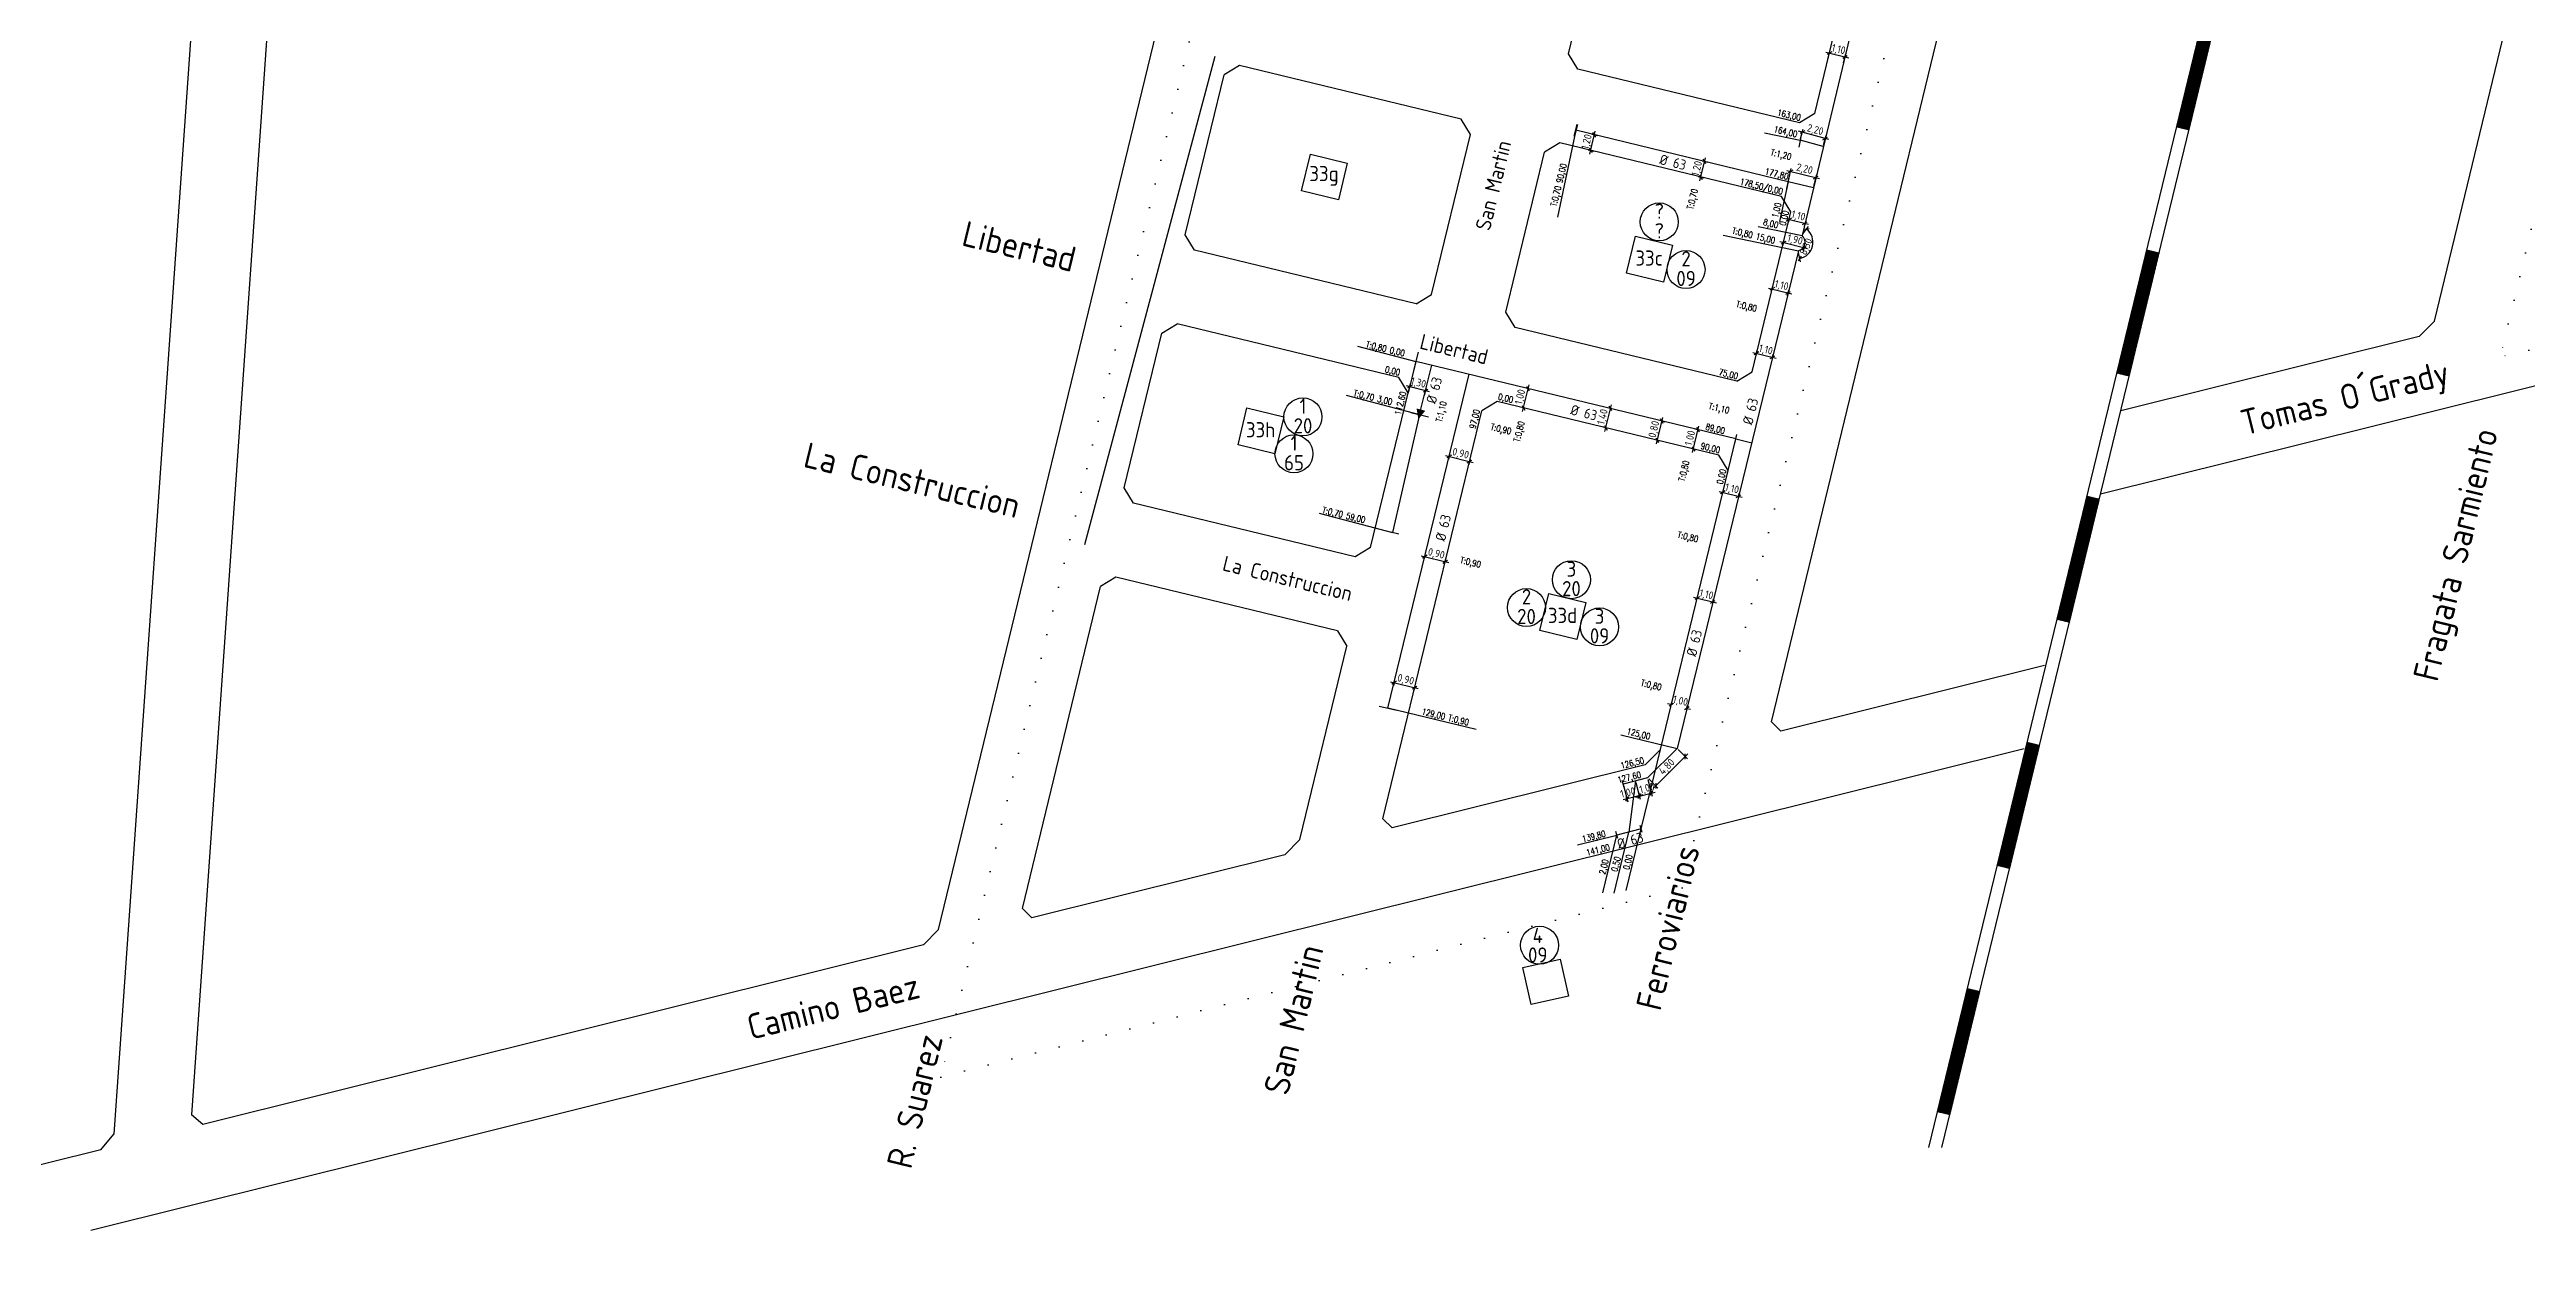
# Model space of a CAD drawing. Extents: x -48 to 13651, y -112 to 3468.
# Drawn here: x 1042 to 2019, y -112 to 358 of the extents above; entities that cross this region are included whole.
import ezdxf
from ezdxf.enums import TextEntityAlignment as Align

# ---------------------------------------------------------------- set-up
doc = ezdxf.new("R2010")
doc.units = 0
doc.header["$LTSCALE"] = 6
doc.header["$MEASUREMENT"] = 0
doc.linetypes.add('DOT2', pattern=[3.175, 0, -3.175])
doc.layers.get('0').update_dxf_attribs({"linetype": 'CONTINUOUS'})
doc.layers.get('DEFPOINTS').update_dxf_attribs({"linetype": 'CONTINUOUS'})
for name, color, linetype in [('A50', 40, 'CONTINUOUS'), ('AMPLIACIONES', 2, 'CONTINUOUS'), ('AMPLIACIONES-NUEVAS', 41, 'CONTINUOUS'), ('CAS', 7, 'CONTINUOUS'), ('Caño 110mm', 170, 'CONTINUOUS'), ('COTA', 2, 'CONTINUOUS'), ('Cotas', 7, 'CONTINUOUS'), ('CROQUI', 32, 'CONTINUOUS'), ('MANZANAS', 7, 'CONTINUOUS'), ('NOMB_CALLES', 4, 'CONTINUOUS'), ('NUMERO-CROQUIS', 13, 'CONTINUOUS'), ('NUMERO-MANZANA', 4, 'CONTINUOUS'), ('PROGRESIVA', 60, 'CONTINUOUS'), ('RADIO', 4, 'DOT2'), ('REDUCCIONES', 13, 'CONTINUOUS'), ('TXTDIAMETRO', 7, 'CONTINUOUS')]:
    doc.layers.add(name, color=color, linetype=linetype)
doc.layers.add('ATENCION', color=7, linetype='CONTINUOUS', plot=False)
doc.styles.add('ABADIMTCONDE', font='isocp.shx')
doc.styles.add('GEOSLAB703LTBT', font='isocp.shx', dxfattribs={"width": 0.9, "height": 8})
doc.styles.add('ROMANS', font='romans.shx', dxfattribs={"width": 0.8, "height": 2.5})
doc.dimstyles.new('COTA02', dxfattribs={"dimtxt": 3, "dimasz": 1.5, "dimexe": 1.25, "dimexo": 0.625, "dimgap": 0.3, "dimtad": 1, "dimtoh": 1, "dimdsep": 46, "dimlunit": 6, "dimtxsty": 'ABADIMTCONDE', "dimblk1": 'OBLIQUE', "dimblk2": 'OBLIQUE', "dimsah": 1, "dimcen": 2.5, "dimdle": 1.5, "dimclrd": 60, "dimclre": 60, "dimclrt": 256, "dimadec": 0, "dimazin": 0, "dimtfac": 1, "dimtix": 1, "dimtofl": 0, "dimtmove": 0, "dimatfit": 0, "dimldrblk": 'OBLIQUE', "dimfxl": 1, "dimtolj": 1, "dimtzin": 0, "dimarcsym": 0})

# ---------------------------------------------------------------- blocks, each defined once
blk = doc.blocks.new('D63')
at = {"layer": 'TXTDIAMETRO', "color": 7, "ltscale": 0.1, "style": 'ABADIMTCONDE'}
blk.add_text('Ø 63', height=4, dxfattribs=at).set_placement((0, 0), align=Align.MIDDLE)
blk = doc.blocks.new('CUPLARED')
at = {"layer": 'REDUCCIONES'}
blk.add_lwpolyline([(4, 0, 0, 3.5, 0), (0, 0, 3.5, 3.5, 0)], format="xyseb", dxfattribs=at)
blk = doc.blocks.new('_OBLIQUE')
at = {"color": 0, "linetype": 'ByBlock'}
blk.add_line((-0.5, -0.5), (0.5, 0.5), dxfattribs=at)
blk = doc.blocks.new('*D1242')
at = {"layer": 'COTA', "color": 60, "lineweight": -2, "transparency": 16777216}
for p, q in [((1742.74, 357.08), (1751.79, 354.91)), ((1743.63, 354.36), (1744.49, 357.95)), ((1749.76, 352.89), (1750.62, 356.48))]:
    blk.add_line(p, q, dxfattribs=at)
at = {"layer": 'DEFPOINTS', "color": 0, "transparency": 16777216}
for p in [(1743.49, 353.75), (1749.61, 352.28), (1750.33, 355.26)]:
    blk.add_point(p, dxfattribs=at)
at = {"layer": 'COTA', "color": 60, "lineweight": -2, "transparency": 16777216, "xscale": 1.5, "yscale": 1.5, "zscale": 1.5}
for p, rotation in [((1744.2, 356.73), 166.4902842651098), ((1750.33, 355.26), 346.4902842651098)]:
    blk.add_blockref('_OBLIQUE', p, dxfattribs=dict(at, rotation=rotation))
at = {"layer": 'COTA', "transparency": 16777216, "insert": (1747.74, 357.97), "char_height": 3, "attachment_point": 5, "rotation": 346.49028, "style": 'ABADIMTCONDE'}
blk.add_mtext('\\A1;1,10', dxfattribs=at)
blk = doc.blocks.new('*D1244')
at = {"layer": 'COTA', "color": 60, "lineweight": -2, "transparency": 16777216}
for p, q in [((1743.99, 322.61), (1732.06, 325.89)), ((1732.8, 322.92), (1733.84, 326.69)), ((1741.84, 320.44), (1742.88, 324.21))]:
    blk.add_line(p, q, dxfattribs=at)
at = {"layer": 'DEFPOINTS', "color": 0, "transparency": 16777216}
for p in [(1733.51, 325.49), (1732.64, 322.32), (1741.68, 319.83)]:
    blk.add_point(p, dxfattribs=at)
at = {"layer": 'COTA', "color": 60, "lineweight": -2, "transparency": 16777216, "xscale": 1.5, "yscale": 1.5, "zscale": 1.5}
for p, rotation in [((1733.51, 325.49), 164.6457157909693), ((1742.55, 323.01), 344.6457157909693)]:
    blk.add_blockref('_OBLIQUE', p, dxfattribs=dict(at, rotation=rotation))
at = {"layer": 'COTA', "transparency": 16777216, "insert": (1738.56, 326.2), "char_height": 3, "attachment_point": 5, "rotation": 344.64572, "style": 'ABADIMTCONDE'}
blk.add_mtext('\\A1;2,20', dxfattribs=at)
blk = doc.blocks.new('*D1245')
at = {"layer": 'COTA', "color": 60, "lineweight": -2, "transparency": 16777216}
for p, q in [((1727.4, 310.37), (1740.34, 307.23)), ((1728.02, 306.56), (1729.15, 311.23)), ((1738.05, 304.13), (1739.18, 308.8))]:
    blk.add_line(p, q, dxfattribs=at)
at = {"layer": 'DEFPOINTS', "color": 0, "transparency": 16777216}
for p in [(1727.87, 305.96), (1737.9, 303.52), (1738.88, 307.58)]:
    blk.add_point(p, dxfattribs=at)
at = {"layer": 'COTA', "color": 60, "lineweight": -2, "transparency": 16777216, "xscale": 1.5, "yscale": 1.5, "zscale": 1.5}
for p, rotation in [((1728.86, 310.01), 166.3632747990554), ((1738.88, 307.58), 346.3632747990554)]:
    blk.add_blockref('_OBLIQUE', p, dxfattribs=dict(at, rotation=rotation))
at = {"layer": 'COTA', "transparency": 16777216, "insert": (1734.35, 310.77), "char_height": 3, "attachment_point": 5, "rotation": 346.36327, "style": 'ABADIMTCONDE'}
blk.add_mtext('\\A1;2,20', dxfattribs=at)
blk = doc.blocks.new('*D1246')
at = {"layer": 'DEFPOINTS', "color": 0, "transparency": 16777216}
for p in [(1733.27, 284.84), (1731.08, 282.1), (1731.78, 278.66), (1737.63, 283.03)]:
    blk.add_point(p, dxfattribs=at)
at = {"layer": 'PROGRESIVA', "color": 60, "lineweight": -2, "transparency": 16777216}
for p, q in [((1733.66, 285.33), (1735.99, 288.25)), ((1731.91, 278.05), (1732.66, 274.39))]:
    blk.add_line(p, q, dxfattribs=at)
blk.add_arc((1731.08, 282.1), 6.62, 281.60731, 51.37326, dxfattribs=at)
at = {"layer": 'PROGRESIVA', "color": 60, "lineweight": -2, "transparency": 16777216, "xscale": 1.5, "yscale": 1.5, "zscale": 1.5}
for p, rotation in [((1735.21, 287.27), 141.37326318358), ((1732.41, 275.62), 191.6073053466427)]:
    blk.add_blockref('_OBLIQUE', p, dxfattribs=dict(at, rotation=rotation))
at = {"layer": 'PROGRESIVA', "transparency": 16777216, "insert": (1735.27, 280.22), "char_height": 3, "attachment_point": 5, "rotation": 65.9048, "style": 'ABADIMTCONDE'}
blk.add_mtext('\\A1;8,30', dxfattribs=at)
blk = doc.blocks.new('*D1247')
at = {"layer": 'DEFPOINTS', "color": 0, "transparency": 16777216}
for p in [(1728.31, 291.18), (1734.54, 289.56), (1734.57, 289.68)]:
    blk.add_point(p, dxfattribs=at)
at = {"layer": 'PROGRESIVA', "color": 60, "lineweight": -2, "transparency": 16777216}
for p, q in [((1726.82, 291.41), (1736, 289.21)), ((1728.16, 290.57), (1727.98, 289.85)), ((1734.43, 289.07), (1734.25, 288.34))]:
    blk.add_line(p, q, dxfattribs=at)
at = {"layer": 'PROGRESIVA', "color": 60, "lineweight": -2, "transparency": 16777216, "xscale": 1.5, "yscale": 1.5, "zscale": 1.5}
for p, rotation in [((1728.28, 291.06), 166.4902842651094), ((1734.54, 289.56), 346.4902842651094)]:
    blk.add_blockref('_OBLIQUE', p, dxfattribs=dict(at, rotation=rotation))
at = {"layer": 'PROGRESIVA', "transparency": 16777216, "insert": (1731.88, 292.28), "char_height": 3, "attachment_point": 5, "rotation": 346.49028, "style": 'ABADIMTCONDE'}
blk.add_mtext('\\A1;1,10', dxfattribs=at)
blk = doc.blocks.new('*D1248')
at = {"layer": 'DEFPOINTS', "color": 0, "transparency": 16777216}
for p in [(1726.04, 281.84), (1726.38, 283.25), (1734.49, 281.28)]:
    blk.add_point(p, dxfattribs=at)
at = {"layer": 'PROGRESIVA', "color": 60, "lineweight": -2, "transparency": 16777216}
for p, q in [((1735.61, 279.52), (1724.58, 282.2)), ((1726.23, 282.64), (1725.74, 280.63)), ((1734.34, 280.67), (1733.85, 278.66))]:
    blk.add_line(p, q, dxfattribs=at)
at = {"layer": 'PROGRESIVA', "color": 60, "lineweight": -2, "transparency": 16777216, "xscale": 1.5, "yscale": 1.5, "zscale": 1.5}
for p, rotation in [((1726.04, 281.84), 166.3632747990561), ((1734.15, 279.87), 346.3632747990561)]:
    blk.add_blockref('_OBLIQUE', p, dxfattribs=dict(at, rotation=rotation))
at = {"layer": 'PROGRESIVA', "transparency": 16777216, "insert": (1730.57, 282.83), "char_height": 3, "attachment_point": 5, "rotation": 346.36327, "style": 'ABADIMTCONDE'}
blk.add_mtext('\\A1;1,90', dxfattribs=at)
blk = doc.blocks.new('*D1249')
at = {"layer": 'DEFPOINTS', "color": 0, "transparency": 16777216}
for p in [(1721.18, 261.82), (1727.45, 260.29), (1727.9, 262.1)]:
    blk.add_point(p, dxfattribs=at)
at = {"layer": 'PROGRESIVA', "color": 60, "lineweight": -2, "transparency": 16777216}
for p, q in [((1720.17, 263.99), (1729.35, 261.75)), ((1721.33, 262.43), (1721.92, 264.85)), ((1727.6, 260.9), (1728.19, 263.32))]:
    blk.add_line(p, q, dxfattribs=at)
at = {"layer": 'PROGRESIVA', "color": 60, "lineweight": -2, "transparency": 16777216, "xscale": 1.5, "yscale": 1.5, "zscale": 1.5}
for p, rotation in [((1721.62, 263.63), 166.3097856094851), ((1727.9, 262.1), 346.3097856094851)]:
    blk.add_blockref('_OBLIQUE', p, dxfattribs=dict(at, rotation=rotation))
at = {"layer": 'PROGRESIVA', "transparency": 16777216, "insert": (1725.24, 264.83), "char_height": 3, "attachment_point": 5, "rotation": 346.30979, "style": 'ABADIMTCONDE'}
blk.add_mtext('\\A1;1,10', dxfattribs=at)
blk = doc.blocks.new('*D1250')
at = {"layer": 'DEFPOINTS', "color": 0, "transparency": 16777216}
for p in [(1715.17, 237.05), (1721.42, 235.53), (1721.7, 236.68)]:
    blk.add_point(p, dxfattribs=at)
at = {"layer": 'PROGRESIVA', "color": 60, "lineweight": -2, "transparency": 16777216}
for p, q in [((1714, 238.55), (1723.16, 236.32)), ((1715.32, 237.66), (1715.75, 239.41)), ((1721.57, 236.13), (1722, 237.89))]:
    blk.add_line(p, q, dxfattribs=at)
at = {"layer": 'PROGRESIVA', "color": 60, "lineweight": -2, "transparency": 16777216, "xscale": 1.5, "yscale": 1.5, "zscale": 1.5}
for p, rotation in [((1715.45, 238.2), 166.3097856094862), ((1721.7, 236.68), 346.3097856094863)]:
    blk.add_blockref('_OBLIQUE', p, dxfattribs=dict(at, rotation=rotation))
at = {"layer": 'PROGRESIVA', "transparency": 16777216, "insert": (1719.06, 239.4), "char_height": 3, "attachment_point": 5, "rotation": 346.30979, "style": 'ABADIMTCONDE'}
blk.add_mtext('\\A1;1,10', dxfattribs=at)
blk = doc.blocks.new('*D1251')
at = {"layer": 'DEFPOINTS', "color": 0, "transparency": 16777216}
for p in [(1684.09, 82.26), (1672.45, 70.64), (1675.65, 67.43)]:
    blk.add_point(p, dxfattribs=at)
at = {"layer": 'PROGRESIVA', "color": 60, "lineweight": -2, "transparency": 16777216}
for p, q in [((1688.36, 80.11), (1674.59, 66.37)), ((1684.53, 81.82), (1688.18, 78.16)), ((1672.89, 70.2), (1676.54, 66.54))]:
    blk.add_line(p, q, dxfattribs=at)
at = {"layer": 'PROGRESIVA', "color": 60, "lineweight": -2, "transparency": 16777216, "xscale": 1.5, "yscale": 1.5, "zscale": 1.5}
for p, rotation in [((1687.29, 79.05), 44.95654418213387), ((1675.65, 67.43), 224.9565441821338)]:
    blk.add_blockref('_OBLIQUE', p, dxfattribs=dict(at, rotation=rotation))
at = {"layer": 'PROGRESIVA', "transparency": 16777216, "insert": (1680.2, 74.83), "char_height": 3, "attachment_point": 5, "rotation": 44.95654, "style": 'ABADIMTCONDE'}
blk.add_mtext('\\A1;4,80', dxfattribs=at)
blk = doc.blocks.new('*D1252')
at = {"layer": 'DEFPOINTS', "color": 0, "transparency": 16777216}
for p in [(1667.64, 69.42), (1672.45, 70.64), (1673.96, 64.66)]:
    blk.add_point(p, dxfattribs=at)
at = {"layer": 'PROGRESIVA', "color": 60, "lineweight": -2, "transparency": 16777216}
for p, q in [((1667.8, 68.82), (1669.46, 62.23)), ((1672.6, 70.03), (1674.27, 63.45)), ((1667.7, 63.07), (1675.41, 65.03))]:
    blk.add_line(p, q, dxfattribs=at)
at = {"layer": 'PROGRESIVA', "color": 60, "lineweight": -2, "transparency": 16777216, "xscale": 1.5, "yscale": 1.5, "zscale": 1.5}
for p, rotation in [((1669.16, 63.44), 194.2052574794768), ((1673.96, 64.66), 14.20525747947675)]:
    blk.add_blockref('_OBLIQUE', p, dxfattribs=dict(at, rotation=rotation))
at = {"layer": 'PROGRESIVA', "transparency": 16777216, "insert": (1672.24, 66.31), "char_height": 3, "attachment_point": 5, "rotation": 14.20526, "style": 'ABADIMTCONDE'}
blk.add_mtext('\\A1;1,00', dxfattribs=at)
blk = doc.blocks.new('*D1253')
at = {"layer": 'COTA', "color": 60, "lineweight": -2, "transparency": 16777216}
for p, q in [((1700.69, 183.7), (1709.8, 181.48)), ((1702.21, 183.6), (1702.44, 184.56)), ((1708.41, 182.09), (1708.64, 183.05))]:
    blk.add_line(p, q, dxfattribs=at)
at = {"layer": 'DEFPOINTS', "color": 0, "transparency": 16777216}
for p in [(1702.06, 183), (1708.26, 181.49), (1708.34, 181.84)]:
    blk.add_point(p, dxfattribs=at)
at = {"layer": 'COTA', "color": 60, "lineweight": -2, "transparency": 16777216, "xscale": 1.5, "yscale": 1.5, "zscale": 1.5}
for p, rotation in [((1702.14, 183.35), 166.3097856094865), ((1708.34, 181.84), 346.3097856094864)]:
    blk.add_blockref('_OBLIQUE', p, dxfattribs=dict(at, rotation=rotation))
at = {"layer": 'COTA', "transparency": 16777216, "insert": (1705.72, 184.56), "char_height": 3, "attachment_point": 5, "rotation": 346.30979, "style": 'ABADIMTCONDE'}
blk.add_mtext('\\A1;1,10', dxfattribs=at)
blk = doc.blocks.new('*D1254')
at = {"layer": 'COTA', "color": 60, "lineweight": -2, "transparency": 16777216}
for p, q in [((1690.56, 141.94), (1699.63, 139.73)), ((1691.97, 141.4), (1692.31, 142.8)), ((1698.13, 139.9), (1698.47, 141.3))]:
    blk.add_line(p, q, dxfattribs=at)
at = {"layer": 'DEFPOINTS', "color": 0, "transparency": 16777216}
for p in [(1691.82, 140.79), (1697.98, 139.29), (1698.17, 140.08)]:
    blk.add_point(p, dxfattribs=at)
at = {"layer": 'COTA', "color": 60, "lineweight": -2, "transparency": 16777216, "xscale": 1.5, "yscale": 1.5, "zscale": 1.5}
for p, rotation in [((1692.01, 141.58), 166.3097856094857), ((1698.17, 140.08), 346.3097856094857)]:
    blk.add_blockref('_OBLIQUE', p, dxfattribs=dict(at, rotation=rotation))
at = {"layer": 'COTA', "transparency": 16777216, "insert": (1695.57, 142.8), "char_height": 3, "attachment_point": 5, "rotation": 346.30979, "style": 'ABADIMTCONDE'}
blk.add_mtext('\\A1;1,10', dxfattribs=at)
blk = doc.blocks.new('*D1255')
at = {"layer": 'COTA', "color": 60, "lineweight": -2, "transparency": 16777216}
for p, q in [((1681.82, 99.56), (1680.36, 99.91)), ((1681.75, 99.27), (1682.11, 100.77)), ((1687.87, 97.78), (1688.23, 99.28)), ((1687.94, 98.07), (1689.39, 97.71))]:
    blk.add_line(p, q, dxfattribs=at)
at = {"layer": 'DEFPOINTS', "color": 0, "transparency": 16777216}
for p in [(1681.6, 98.66), (1687.94, 98.07), (1687.72, 97.17)]:
    blk.add_point(p, dxfattribs=at)
at = {"layer": 'COTA', "color": 60, "lineweight": -2, "transparency": 16777216, "xscale": 1.5, "yscale": 1.5, "zscale": 1.5}
for p, rotation in [((1681.82, 99.56), 346.3097856094863), ((1687.94, 98.07), 166.3097856094863)]:
    blk.add_blockref('_OBLIQUE', p, dxfattribs=dict(at, rotation=rotation))
at = {"layer": 'COTA', "transparency": 16777216, "insert": (1685.36, 100.78), "char_height": 3, "attachment_point": 5, "rotation": 346.30979, "style": 'ABADIMTCONDE'}
blk.add_mtext('\\A1;1,00', dxfattribs=at)
blk = doc.blocks.new('*D1256')
at = {"layer": 'DEFPOINTS', "color": 0, "transparency": 16777216}
for p in [(1667.64, 69.42), (1662.84, 68.21), (1664.32, 62.35)]:
    blk.add_point(p, dxfattribs=at)
at = {"layer": 'PROGRESIVA', "color": 60, "lineweight": -2, "transparency": 16777216}
for p, q in [((1667.8, 68.82), (1669.43, 62.35)), ((1670.58, 63.93), (1662.87, 61.98)), ((1662.99, 67.6), (1664.63, 61.13))]:
    blk.add_line(p, q, dxfattribs=at)
at = {"layer": 'PROGRESIVA', "color": 60, "lineweight": -2, "transparency": 16777216, "xscale": 1.5, "yscale": 1.5, "zscale": 1.5}
for p, rotation in [((1664.32, 62.35), 194.2052574794759), ((1669.13, 63.56), 14.20525747947591)]:
    blk.add_blockref('_OBLIQUE', p, dxfattribs=dict(at, rotation=rotation))
at = {"layer": 'PROGRESIVA', "transparency": 16777216, "insert": (1664.75, 64.54), "char_height": 3, "attachment_point": 5, "rotation": 14.20526, "style": 'ABADIMTCONDE'}
blk.add_mtext('\\A1;1,00', dxfattribs=at)
blk = doc.blocks.new('*D1400')
at = {"layer": 'DEFPOINTS', "color": 0, "transparency": 16777216}
for p in [(1577.98, 222.58), (1584.26, 221.03), (1584.89, 223.54)]:
    blk.add_point(p, dxfattribs=at)
at = {"layer": 'PROGRESIVA', "color": 60, "lineweight": -2, "transparency": 16777216}
for p, q in [((1577.14, 225.46), (1586.34, 223.18)), ((1578.13, 223.19), (1578.9, 226.31)), ((1584.41, 221.63), (1585.19, 224.75))]:
    blk.add_line(p, q, dxfattribs=at)
at = {"layer": 'PROGRESIVA', "color": 60, "lineweight": -2, "transparency": 16777216, "xscale": 1.5, "yscale": 1.5, "zscale": 1.5}
for p, rotation in [((1578.6, 225.1), 166.0921810076381), ((1584.89, 223.54), 346.092181007638)]:
    blk.add_blockref('_OBLIQUE', p, dxfattribs=dict(at, rotation=rotation))
at = {"layer": 'PROGRESIVA', "transparency": 16777216, "insert": (1581.97, 226.35), "char_height": 3, "attachment_point": 5, "rotation": 346.09218, "style": 'ABADIMTCONDE'}
blk.add_mtext('\\A1;1,30', dxfattribs=at)
blk = doc.blocks.new('*D1401')
at = {"layer": 'DEFPOINTS', "color": 0, "transparency": 16777216}
for p in [(1594.49, 198.96), (1602.2, 195.52), (1602.56, 197)]:
    blk.add_point(p, dxfattribs=at)
at = {"layer": 'PROGRESIVA', "color": 60, "lineweight": -2, "transparency": 16777216}
for p, q in [((1592.67, 197.83), (1603.65, 195.17)), ((1594.35, 198.35), (1593.84, 196.26)), ((1602.41, 196.4), (1601.9, 194.3))]:
    blk.add_line(p, q, dxfattribs=at)
at = {"layer": 'PROGRESIVA', "color": 60, "lineweight": -2, "transparency": 16777216, "xscale": 1.5, "yscale": 1.5, "zscale": 1.5}
for p, rotation in [((1594.13, 197.48), 166.363274799056), ((1602.2, 195.52), 346.363274799056)]:
    blk.add_blockref('_OBLIQUE', p, dxfattribs=dict(at, rotation=rotation))
at = {"layer": 'PROGRESIVA', "transparency": 16777216, "insert": (1598.64, 198.47), "char_height": 3, "attachment_point": 5, "rotation": 346.36327, "style": 'ABADIMTCONDE'}
blk.add_mtext('\\A1;0,90', dxfattribs=at)
blk = doc.blocks.new('*D1402')
at = {"layer": 'DEFPOINTS', "color": 0, "transparency": 16777216}
for p in [(1584.13, 156.25), (1592.19, 154.29), (1592.61, 155.99)]:
    blk.add_point(p, dxfattribs=at)
at = {"layer": 'PROGRESIVA', "color": 60, "lineweight": -2, "transparency": 16777216}
for p, q in [((1583.09, 158.3), (1594.07, 155.64)), ((1584.28, 156.85), (1584.84, 159.17)), ((1592.34, 154.9), (1592.9, 157.21))]:
    blk.add_line(p, q, dxfattribs=at)
at = {"layer": 'PROGRESIVA', "color": 60, "lineweight": -2, "transparency": 16777216, "xscale": 1.5, "yscale": 1.5, "zscale": 1.5}
for p, rotation in [((1584.54, 157.95), 166.363274799056), ((1592.61, 155.99), 346.363274799056)]:
    blk.add_blockref('_OBLIQUE', p, dxfattribs=dict(at, rotation=rotation))
at = {"layer": 'PROGRESIVA', "transparency": 16777216, "insert": (1589.05, 158.94), "char_height": 3, "attachment_point": 5, "rotation": 346.36327, "style": 'ABADIMTCONDE'}
blk.add_mtext('\\A1;0,90', dxfattribs=at)
blk = doc.blocks.new('*D1403')
at = {"layer": 'DEFPOINTS', "color": 0, "transparency": 16777216}
for p in [(1572.61, 108.75), (1580.55, 106.28), (1580.67, 106.79)]:
    blk.add_point(p, dxfattribs=at)
at = {"layer": 'PROGRESIVA', "color": 60, "lineweight": -2, "transparency": 16777216}
for p, q in [((1571.02, 108.59), (1582, 105.92)), ((1572.46, 108.14), (1572.19, 107.02)), ((1580.52, 106.18), (1580.25, 105.06))]:
    blk.add_line(p, q, dxfattribs=at)
at = {"layer": 'PROGRESIVA', "color": 60, "lineweight": -2, "transparency": 16777216, "xscale": 1.5, "yscale": 1.5, "zscale": 1.5}
for p, rotation in [((1572.48, 108.23), 166.3632747990556), ((1580.55, 106.28), 346.3632747990557)]:
    blk.add_blockref('_OBLIQUE', p, dxfattribs=dict(at, rotation=rotation))
at = {"layer": 'PROGRESIVA', "transparency": 16777216, "insert": (1576.99, 109.22), "char_height": 3, "attachment_point": 5, "rotation": 346.36327, "style": 'ABADIMTCONDE'}
blk.add_mtext('\\A1;0,90', dxfattribs=at)
blk = doc.blocks.new('*D1404')
at = {"layer": 'DEFPOINTS', "color": 0, "transparency": 16777216}
for p in [(1692.37, 208.01), (1692.7, 207.92), (1690.87, 200.37)]:
    blk.add_point(p, dxfattribs=at)
at = {"layer": 'PROGRESIVA', "color": 60, "lineweight": -2, "transparency": 16777216}
for p, q in [((1690.18, 199), (1692.72, 209.46)), ((1692.09, 208.07), (1691.15, 208.3)), ((1690.26, 200.52), (1689.32, 200.75))]:
    blk.add_line(p, q, dxfattribs=at)
at = {"layer": 'PROGRESIVA', "color": 60, "lineweight": -2, "transparency": 16777216, "xscale": 1.5, "yscale": 1.5, "zscale": 1.5}
for p, rotation in [((1692.37, 208.01), 76.36327479905576), ((1690.53, 200.45), 256.3632747990557)]:
    blk.add_blockref('_OBLIQUE', p, dxfattribs=dict(at, rotation=rotation))
at = {"layer": 'PROGRESIVA', "transparency": 16777216, "insert": (1689.48, 204.71), "char_height": 3, "attachment_point": 5, "rotation": 76.36327, "style": 'ABADIMTCONDE'}
blk.add_mtext('\\A1;1,00', dxfattribs=at)
blk = doc.blocks.new('*D1405')
at = {"layer": 'DEFPOINTS', "color": 0, "transparency": 16777216}
for p in [(1678.03, 211.48), (1678.1, 211.47), (1676.2, 203.93)]:
    blk.add_point(p, dxfattribs=at)
at = {"layer": 'PROGRESIVA', "color": 60, "lineweight": -2, "transparency": 16777216}
for p, q in [((1675.92, 202.46), (1678.46, 212.92)), ((1678.64, 211.34), (1679.32, 211.17)), ((1676.81, 203.78), (1677.49, 203.62))]:
    blk.add_line(p, q, dxfattribs=at)
at = {"layer": 'PROGRESIVA', "color": 60, "lineweight": -2, "transparency": 16777216, "xscale": 1.5, "yscale": 1.5, "zscale": 1.5}
for p, rotation in [((1678.1, 211.47), 76.36327479905576), ((1676.27, 203.91), 256.3632747990557)]:
    blk.add_blockref('_OBLIQUE', p, dxfattribs=dict(at, rotation=rotation))
at = {"layer": 'PROGRESIVA', "transparency": 16777216, "insert": (1675.22, 208.17), "char_height": 3, "attachment_point": 5, "rotation": 76.36327, "style": 'ABADIMTCONDE'}
blk.add_mtext('\\A1;0,80', dxfattribs=at)
blk = doc.blocks.new('*D1406')
at = {"layer": 'DEFPOINTS', "color": 0, "transparency": 16777216}
for p in [(1657.82, 216.39), (1658.99, 216.1), (1657.16, 208.55)]:
    blk.add_point(p, dxfattribs=at)
at = {"layer": 'PROGRESIVA', "color": 60, "lineweight": -2, "transparency": 16777216}
for p, q in [((1655.64, 207.38), (1658.18, 217.84)), ((1658.39, 216.25), (1656.61, 216.68)), ((1656.55, 208.7), (1654.78, 209.13))]:
    blk.add_line(p, q, dxfattribs=at)
at = {"layer": 'PROGRESIVA', "color": 60, "lineweight": -2, "transparency": 16777216, "xscale": 1.5, "yscale": 1.5, "zscale": 1.5}
for p, rotation in [((1657.82, 216.39), 76.36327479905624), ((1655.99, 208.83), 256.3632747990562)]:
    blk.add_blockref('_OBLIQUE', p, dxfattribs=dict(at, rotation=rotation))
at = {"layer": 'PROGRESIVA', "transparency": 16777216, "insert": (1654.94, 213.09), "char_height": 3, "attachment_point": 5, "rotation": 76.36327, "style": 'ABADIMTCONDE'}
blk.add_mtext('\\A1;1,40', dxfattribs=at)
blk = doc.blocks.new('*D1407')
at = {"layer": 'DEFPOINTS', "color": 0, "transparency": 16777216}
for p in [(1624.38, 216.5), (1625.31, 224.27), (1626.22, 224.05)]:
    blk.add_point(p, dxfattribs=at)
at = {"layer": 'PROGRESIVA', "color": 60, "lineweight": -2, "transparency": 16777216}
for p, q in [((1623.13, 215.26), (1625.67, 225.73)), ((1623.78, 216.65), (1622.27, 217.02)), ((1625.61, 224.2), (1624.1, 224.57))]:
    blk.add_line(p, q, dxfattribs=at)
at = {"layer": 'PROGRESIVA', "color": 60, "lineweight": -2, "transparency": 16777216, "xscale": 1.5, "yscale": 1.5, "zscale": 1.5}
for p, rotation in [((1625.31, 224.27), 76.36327479905299), ((1623.48, 216.72), 256.363274799053)]:
    blk.add_blockref('_OBLIQUE', p, dxfattribs=dict(at, rotation=rotation))
at = {"layer": 'PROGRESIVA', "transparency": 16777216, "insert": (1622.43, 220.97), "char_height": 3, "attachment_point": 5, "rotation": 76.36327, "style": 'ABADIMTCONDE'}
blk.add_mtext('\\A1;1,00', dxfattribs=at)
blk = doc.blocks.new('Tapa')
at = {"layer": 'Cotas', "lineweight": 40, "ltscale": 3}
blk.add_line((-2.43, 0), (2.43, 0), dxfattribs=at)
blk = doc.blocks.new('*D1822')
at = {"layer": 'DEFPOINTS', "color": 0, "transparency": 16777216}
for p in [(1649.84, 324.89), (1651.46, 324.49), (1648.35, 318.73)]:
    blk.add_point(p, dxfattribs=at)
at = {"layer": 'PROGRESIVA', "color": 60, "lineweight": -2, "transparency": 16777216}
for p, q in [((1649.61, 316.88), (1651.81, 325.95)), ((1650.45, 324.74), (1652.67, 324.2)), ((1648.96, 318.59), (1651.18, 318.05))]:
    blk.add_line(p, q, dxfattribs=at)
at = {"layer": 'PROGRESIVA', "color": 60, "lineweight": -2, "transparency": 16777216, "xscale": 1.5, "yscale": 1.5, "zscale": 1.5}
for p, rotation in [((1651.46, 324.49), 76.36327479905532), ((1649.97, 318.34), 256.3632747990553)]:
    blk.add_blockref('_OBLIQUE', p, dxfattribs=dict(at, rotation=rotation))
at = {"layer": 'PROGRESIVA', "transparency": 16777216, "insert": (1648.69, 321.66), "char_height": 3, "attachment_point": 5, "rotation": 76.36327, "style": 'ABADIMTCONDE'}
blk.add_mtext('\\A1;1,20', dxfattribs=at)
blk = doc.blocks.new('*D1823')
at = {"layer": 'DEFPOINTS', "color": 0, "transparency": 16777216}
for p in [(1693.33, 314.34), (1694.94, 313.94), (1691.84, 308.18)]:
    blk.add_point(p, dxfattribs=at)
at = {"layer": 'PROGRESIVA', "color": 60, "lineweight": -2, "transparency": 16777216}
for p, q in [((1693.1, 306.33), (1695.3, 315.4)), ((1693.94, 314.19), (1696.16, 313.65)), ((1692.44, 308.04), (1694.67, 307.5))]:
    blk.add_line(p, q, dxfattribs=at)
at = {"layer": 'PROGRESIVA', "color": 60, "lineweight": -2, "transparency": 16777216, "xscale": 1.5, "yscale": 1.5, "zscale": 1.5}
for p, rotation in [((1694.94, 313.94), 76.36327479905532), ((1693.45, 307.79), 256.3632747990553)]:
    blk.add_blockref('_OBLIQUE', p, dxfattribs=dict(at, rotation=rotation))
at = {"layer": 'PROGRESIVA', "transparency": 16777216, "insert": (1692.17, 311.11), "char_height": 3, "attachment_point": 5, "rotation": 76.36327, "style": 'ABADIMTCONDE'}
blk.add_mtext('\\A1;1,20', dxfattribs=at)

msp = doc.modelspace()

# ---------------------------------------------------------------- hatches: boundary and pattern name
at = {"layer": 'MANZANAS', "ltscale": 0.1}
h = msp.add_hatch(dxfattribs=at)
h.set_pattern_fill('ANSI37', color=256, style=0)
h.paths.add_polyline_path([(1921.422, 472.177), (1916.563, 473.356), (1904.775, 424.765), (1909.634, 423.586)])
h.paths.add_polyline_path([(1897.845, 374.996), (1892.986, 376.175), (1881.198, 327.584), (1886.057, 326.405)])
h = msp.add_hatch(dxfattribs=at)
h.set_pattern_fill('ANSI37', color=256, style=0)
h.paths.add_polyline_path([(1874.269, 277.815), (1869.41, 278.994), (1857.622, 230.403), (1862.481, 229.224)])
h.paths.add_polyline_path([(1850.692, 180.634), (1845.833, 181.813), (1834.045, 133.222), (1838.904, 132.043)])
h = msp.add_hatch(dxfattribs=at)
h.set_pattern_fill('ANSI37', color=256, style=0)
h.paths.add_polyline_path([(1827.116, 83.453), (1822.257, 84.632), (1810.469, 36.041), (1815.328, 34.862)])
h.paths.add_polyline_path([(1803.539, -13.728), (1798.68, -12.549), (1786.892, -61.14), (1791.751, -62.319)])

# ---------------------------------------------------------------- linework, layer by layer
at = {"layer": 'A50'}
msp.add_line((1582.529, 214.021), (1571.87, 167.445), dxfattribs=at)
at = {"layer": 'CAS', "ltscale": 0.1}
for p, q in [((1733.202, 325.023), (1732.072, 319.608)), ((1728.44, 308.663), (1727.31, 303.247)), ((1581.883, 238.68), (1580.11, 231.369)), ((1579.046, 214.866), (1586.013, 213.176)), ((1706.818, 202.593), (1707.684, 206.196)), ((1574.306, 166.882, -31836.5), (1569.434, 168.007, 31836.5)), ((1566.549, 98.984), (1573.516, 97.294)), ((1663.195, 66.791), (1662.479, 69.619)), ((1660.657, 46.627), (1659.941, 49.456)), ((1670.267, 49.06), (1669.551, 51.888))]:
    msp.add_line(p, q, dxfattribs=at)
at = {"layer": 'Caño 110mm', "ltscale": 0.1}
for p, q in [((1781.311, 484.215), (1733.385, 284.741)), ((1741.675, 319.834), (1732.637, 322.316)), ((1731.938, 278.699), (1684.087, 82.26)), ((1707.251, 204.395), (1580.996, 235.025)), ((1570.033, 98.139), (1602.005, 229.928)), ((1582.529, 214.021), (1587.349, 233.483)), ((1707.251, 204.395), (1713.631, 202.87)), ((1684.087, 82.26), (1672.447, 70.638)), ((1672.447, 70.638), (1662.837, 68.205)), ((1667.642, 69.422), (1665.104, 49.258)), ((1669.909, 50.474), (1660.299, 48.042))]:
    msp.add_line(p, q, dxfattribs=at)
at = {"layer": 'Caño 110mm'}
for p, q in [((1727.875, 305.955), (1644.204, 326.254)), ((1737.898, 303.523), (1727.875, 305.955))]:
    msp.add_line(p, q, dxfattribs=at)
at = {"layer": 'Caño 110mm', "ltscale": 0.1}
msp.add_arc((1731.078, 282.1), 3.507, 281.607305, 51.373263, dxfattribs=at)
at = {"layer": 'CROQUI'}
msp.add_line((1450.457, 162.698), (1501.792, 355.531), dxfattribs=at)
at = {"layer": 'MANZANAS', "ltscale": 0.1}
msp.add_line((1783.46, -75.287), (2599.685, 3289.145), dxfattribs=at)
at = {"layer": 'MANZANAS'}
for p, q in [((1788.605, -75.287), (2604.83, 3289.145)), ((1982.858, 250.894), (2244.958, 1334.286)), ((1721.318, 92.721), (1971.157, 1122.541)), ((1392.741, 10.797), (1547.748, 649.725)), ((1641.245, 356.472), (1677.081, 504.187)), ((1106.003, 482.803), (1067.347, -69.997)), ((1738.426, 332.896), (1774.262, 480.611)), ((1134.685, 462.906), (1097.954, -62.366)), ((1511.416, 351.869), (1505.378, 348.189)), ((1598.879, 330.65), (1511.416, 351.869)), ((1644.925, 350.434), (1641.245, 356.472)), ((1490.054, 285.021), (1505.378, 348.189)), ((1732.388, 329.215), (1644.925, 350.434)), ((1738.426, 332.896), (1732.388, 329.215)), ((1587.235, 261.445), (1602.559, 324.613)), ((1602.559, 324.613), (1598.879, 330.65)), ((1616.489, 254.432), (1631.814, 317.6)), ((1637.852, 321.28), (1631.814, 317.6)), ((1725.315, 300.061), (1637.852, 321.28)), ((1713.67, 230.856), (1728.995, 294.023)), ((1728.995, 294.023), (1725.315, 300.061)), ((2324.012, 300.469), (1851.163, 182.574)), ((1493.734, 278.984), (1490.054, 285.021)), ((1581.197, 257.765), (1493.734, 278.984)), ((1581.197, 257.765), (1587.235, 261.445)), ((1620.17, 248.394), (1616.489, 254.432)), ((1465.982, 185.091), (1480.804, 246.19)), ((1480.804, 246.19), (1486.842, 249.87)), ((1574.305, 228.651), (1486.842, 249.87)), ((1707.632, 227.175), (1620.17, 248.394)), ((1976.831, 244.825), (1859.147, 215.483)), ((1976.831, 244.825), (1982.858, 250.894)), ((1577.985, 222.613), (1574.305, 228.651)), ((1707.632, 227.175), (1713.67, 230.856)), ((1563.163, 161.514), (1577.985, 222.613)), ((1567.982, 54.49), (1607.059, 215.56)), ((1613.097, 219.24), (1607.059, 215.56)), ((1700.559, 198.021), (1613.097, 219.24)), ((1704.24, 191.983), (1700.559, 198.021)), ((1677.508, 81.798), (1704.24, 191.983)), ((1469.662, 179.053), (1465.982, 185.091)), ((1557.125, 157.834), (1469.662, 179.053)), ((1563.163, 161.514), (1557.125, 157.834)), ((1462.67, 149.879), (1456.632, 146.199)), ((1550.133, 128.66), (1462.67, 149.879)), ((1425.782, 19.035), (1456.632, 146.199)), ((1550.133, 128.66), (1553.813, 122.622)), ((1535.307, 46.343), (1553.813, 122.622)), ((1829.041, 115.014), (1724.991, 89.071)), ((1724.991, 89.071), (1721.318, 92.721)), ((1821.057, 82.105), (1058.301, -108.072)), ((1671.478, 75.729), (1677.508, 81.798)), ((1671.478, 75.729), (1571.655, 50.84)), ((1567.982, 54.49), (1571.655, 50.84)), ((1529.277, 40.274), (1429.454, 15.386)), ((1529.277, 40.274), (1535.307, 46.343)), ((1392.741, 10.797), (1386.711, 4.729)), ((1429.454, 15.386), (1425.782, 19.035)), ((1386.711, 4.729), (1102.457, -66.144)), ((1102.457, -66.144), (1097.954, -62.366)), ((1062.147, -76.194), (920.169, -111.593)), ((1062.147, -76.194), (1067.347, -69.997))]:
    msp.add_line(p, q, dxfattribs=at)
at = {"layer": 'NUMERO-CROQUIS'}
for centre in [(1677.051, 290.103), (1687.614, 271.287), (1536.475, 213.13), (1532.939, 198.552), (1642.391, 148.858), (1624.661, 137.86), (1653.483, 130.227), (1629.836, 4.55)]:
    msp.add_circle(centre, 7.5, dxfattribs=at)
at = {"layer": 'NUMERO-MANZANA'}
for points in [[(1539.407, 316.869), (1553.984, 313.332), (1550.448, 298.755), (1535.871, 302.292)], [(1667.663, 284.44), (1682.24, 280.904), (1678.704, 266.326), (1664.127, 269.863)], [(1514.398, 216.666), (1528.975, 213.13), (1525.439, 198.552), (1510.861, 202.089)], [(1633.532, 143.381), (1648.109, 139.844), (1644.573, 125.267), (1629.996, 128.804)], [(1623.285, -4.259), (1637.919, -0.964), (1641.214, -15.597), (1626.581, -18.893)]]:
    msp.add_lwpolyline(points, close=True, dxfattribs=at)
at = {"layer": 'PROGRESIVA'}
for p, q in [((1644.204, 326.254), (1636.939, 291.964)), ((1718.583, 325.248), (1732.637, 322.316)), ((1727.875, 305.955), (1724.538, 290.221)), ((1702.298, 284.884), (1731.938, 278.699)), ((1716.136, 288.34), (1733.385, 284.741)), ((1558.013, 241.065), (1580.996, 235.025)), ((1580.996, 235.025), (1577.985, 222.613)), ((1553.484, 221.654, 0.027), (1582.529, 214.021, 0.027)), ((1704.24, 191.983), (1707.251, 204.395)), ((1542.825, 175.078), (1571.87, 167.445)), ((1604.772, 89.711), (1570.033, 98.139)), ((1661.855, 87.676), (1684.087, 82.26)), ((1664.019, 26.194), (1677.508, 81.798)), ((1659.248, 25.119), (1665.104, 49.258)), ((1644.851, 44.131), (1660.299, 48.042)), ((1654.773, 25.262), (1660.299, 48.042))]:
    msp.add_line(p, q, dxfattribs=at)
at = {"layer": 'RADIO', "color": 4, "ltscale": 0.5}
for p, q in [((2268.288, 1306.827), (2008.875, 236.751)), ((1686.105, 27.228), (1986.879, 1263.93)), ((1565.614, 670.108), (1393.625, -47.459)), ((2309.916, 310.546), (2008.875, 236.751)), ((1393.625, -47.459), (1686.105, 27.228))]:
    msp.add_line(p, q, dxfattribs=at)

# ---------------------------------------------------------------- block references
at = {"layer": 'AMPLIACIONES', "ltscale": 0.1}
for p, rotation in [((1682.469, 313.663), 346.1290472494241), ((1588.234, 223.634), 75.59770821403954), ((1647.345, 214.817), 346.1290472494241), ((1713.043, 215.308), 76.4264298350979), ((1591.808, 169.369), 76.36592461499644), ((1690.861, 123.872), 76.4264298350979), ((1665.616, 45.859), 16.99416027962398)]:
    msp.add_blockref('D63', p, dxfattribs=dict(at, rotation=rotation))
at = {"layer": 'AMPLIACIONES-NUEVAS', "rotation": 255.2754712994881}
msp.add_blockref('CUPLARED', (1583.019, 215.998), dxfattribs=at)
at = {"layer": 'PROGRESIVA', "rotation": 76.36327479905509}
msp.add_blockref('Tapa', (1644.204, 326.254), dxfattribs=at)

# ---------------------------------------------------------------- texts
at = {"layer": 'ATENCION', "style": 'GEOSLAB703LTBT'}
for s, rotation, p in [('San Martin', 76.3633, (1615.831, 322.02)), ('Libertad', 346.3633, (1609.356, 236.646)), ('La Construccion', 346.3633, (1555.795, 143.2))]:
    msp.add_text(s, height=6, rotation=rotation, dxfattribs=at).set_placement(p, align=Align.MIDDLE_RIGHT)
msp.add_text('Tomas O´Grady', height=10, rotation=14, dxfattribs=at).set_placement((1906.787, 210.633), align=Align.MIDDLE_LEFT)
at = {"layer": 'NOMB_CALLES', "style": 'GEOSLAB703LTBT'}
for s, rotation, p in [('Libertad', 346.3633, (1446.607, 275.067)), ('Fragata Sarmiento', 76.3633, (2003.252, 208.305)), ('La Construccion', 346.3633, (1424.601, 177.872)), ('Ferroviarios', 76.3633, (1688.29, 43.831)), ('San Martin', 76.3633, (1539.894, 4.401)), ('Camino Baez', 14, (1384.864, -11.191)), ('R. Suarez', 76.3633, (1389.66, -30.843))]:
    msp.add_text(s, height=10, rotation=rotation, dxfattribs=at).set_placement(p, align=Align.MIDDLE_RIGHT)
at = {"layer": 'NUMERO-CROQUIS', "style": 'GEOSLAB703LTBT'}
for s, p in [('?', (1677.075, 294.315)), ('?', (1677.075, 286.573)), ('2', (1687.638, 275.499)), ('09', (1687.638, 267.757)), ('1', (1536.5, 217.342)), ('1', (1532.963, 202.765)), ('20', (1536.5, 209.6)), ('65', (1532.963, 195.023)), ('20', (1642.416, 145.329)), ('3', (1642.416, 153.07)), ('20', (1624.685, 134.331)), ('2', (1624.685, 142.073)), ('3', (1653.507, 134.44)), ('09', (1653.507, 126.698)), ('4', (1629.132, 8.456)), ('09', (1629.132, 0.714))]:
    msp.add_text(s, height=6, dxfattribs=at).set_placement(p, align=Align.MIDDLE)
at = {"layer": 'NUMERO-MANZANA', "style": 'GEOSLAB703LTBT'}
for s, p in [('33g', (1544.783, 308.256)), ('33c', (1673.04, 275.827)), ('33h', (1519.774, 208.053)), ('33d', (1638.909, 134.768))]:
    msp.add_text(s, height=6, dxfattribs=at).set_placement(p, align=Align.MIDDLE)
at = {"layer": 'PROGRESIVA', "style": 'ROMANS', "width": 0.8}
for s, rotation, p in [('163,00', 346.363275, (1732.388, 329.215)), ('164,00', 346.363275, (1731.019, 322.653)), ('T:0,70 90,00', 76.363275, (1641.312, 312.616)), ('T:1,20', 346.363275, (1728.674, 313.766)), ('178,50/0,00', 346.363275, (1725.315, 300.061)), ('177,80', 346.363275, (1727.539, 305.978)), ('T:0,70', 76.363275, (1693.042, 302.623)), ('1,00', 76.363275, (1726.008, 297.141)), ('0,00', 76.363275, (1728.995, 294.023)), ('T:0,80 15,00', 346.363275, (1722.269, 280.717)), ('8,00', 346.363275, (1723.537, 286.796)), ('T:0,80', 346.363275, (1715.022, 253.876)), ('T:0,80 0,00', 346.363275, (1576.137, 236.203)), ('0,00', 346.363275, (1574.305, 228.651)), ('75,00', 346.363275, (1707.632, 227.175)), ('T:0,70 3,00', 346.363275, (1571.24, 216.988, 0.027)), ('112,60', 76.363275, (1577.985, 222.613)), ('T:1,10', 76.363275, (1593.93, 218.75)), ('97,00', 76.363275, (1607.059, 215.56)), ('T:1,10', 346.363275, (1704.223, 213.643)), ('T:0,80', 76.363275, (1624.667, 210.883)), ('89,00', 346.363275, (1702.441, 205.562)), ('T:0,80', 76.363275, (1689.702, 195.337)), ('90,00', 346.363275, (1700.559, 198.021)), ('0,00', 76.363275, (1704.24, 191.983)), ('T:0,70 59,00', 346.363275, (1560.581, 170.412)), ('T:0,80', 346.363275, (1691.933, 162.851)), ('T:0,80', 346.363275, (1677.462, 104.357)), ('125,00', 346.363275, (1673.018, 84.956)), ('126,50', 14, (1671.478, 75.729)), ('127,60', 14, (1670.28, 70.09)), ('139,80', 14, (1656.291, 46.757)), ('141,00', 14, (1657.953, 41.411)), ('0,50', 76.363275, (1662.623, 39.029)), ('0,00', 76.363275, (1667.321, 39.806)), ('2,00', 76.363275, (1657.853, 37.958))]:
    msp.add_text(s, height=2.5, rotation=rotation, dxfattribs=at).set_placement(p, align=Align.BOTTOM_RIGHT)
for s, p in [('0,00', (1613.097, 219.24)), ('T:0,90', (1610.175, 207.354)), ('T:0,90', (1598.18, 154.759)), ('129,00 T:0,90', (1582.956, 95.004))]:
    msp.add_text(s, height=2.5, rotation=346.363275, dxfattribs=at).set_placement(p, align=Align.BOTTOM_LEFT)

# ---------------------------------------------------------------- dimensions: what is measured, and where the dimension line sits
at = {"layer": 'COTA', "color": 12}
for p1, p2, distance, text, picture, middle in [((1743.485, 353.751), (1749.612, 352.279), 3.068, '1,10', '*D1242', (1747.738, 357.967)), ((1741.675, 319.834), (1732.637, 322.316), -3.29, '2,20', '*D1244', (1738.563, 326.2)), ((1727.875, 305.955), (1737.898, 303.523), 4.176, '2,20', '*D1245', (1734.348, 310.766)), ((1702.059, 182.996), (1708.257, 181.486), 0.36, '1,10', '*D1253', (1705.723, 184.558)), ((1691.82, 140.789), (1697.978, 139.288), 0.818, '1,10', '*D1254', (1695.572, 142.801)), ((1681.6, 98.663), (1687.719, 97.172), 0.92, '1,00', '*D1255', (1685.356, 100.779))]:
    dim = msp.add_aligned_dim(p1=p1, p2=p2, distance=distance, text=text, dimstyle='COTA02', dxfattribs=at)
    dim.commit()
    dim.dimension.update_dxf_attribs({"geometry": picture, "text_midpoint": middle})
at = {"layer": 'PROGRESIVA'}
for base, p1, p2, angle, text, picture, middle in [((1651.459, 324.494), (1648.352, 318.733), (1649.845, 324.885), 76.363275, '1,20', '*D1822', (1650.655, 321.181)), ((1694.943, 313.944), (1691.837, 308.183), (1693.329, 314.336), 76.363275, '1,20', '*D1823', (1694.14, 310.632)), ((1584.887, 223.541), (1577.978, 222.583), (1584.264, 221.027), 346.092181, '1,30', '*D1400', (1581.487, 224.383)), ((1675.655, 67.425), (1684.087, 82.26), (1672.447, 70.638), 224.956544, '4,80', '*D1251', (1681.635, 73.396)), ((1664.32, 62.346), (1667.642, 69.422), (1662.837, 68.205), 194.205257, '1,00', '*D1256', (1665.246, 62.58)), ((1673.961, 64.658), (1667.642, 69.422), (1672.447, 70.638), 14.205257, '1,00', '*D1252', (1672.741, 64.349))]:
    dim = msp.add_linear_dim(base=base, p1=p1, p2=p2, angle=angle, text=text, dimstyle='COTA02', dxfattribs=at)
    dim.commit()
    dim.dimension.update_dxf_attribs({"geometry": picture, "text_midpoint": middle, "dimtype": 161})
for p1, p2, distance, text, picture, middle in [((1728.306, 291.182), (1734.571, 289.677), -0.123, '1,10', '*D1247', (1731.883, 292.279)), ((1734.488, 281.28), (1726.381, 283.247), 1.447, '1,90', '*D1248', (1730.571, 282.826)), ((1721.182, 261.819), (1727.454, 260.292), 1.865, '1,10', '*D1249', (1725.239, 264.835)), ((1715.173, 237.05), (1721.421, 235.527), 1.181, '1,10', '*D1250', (1719.056, 239.404)), ((1624.383, 216.502), (1626.215, 224.054), 0.927, '1,00', '*D1407', (1622.43, 220.974)), ((1657.161, 208.55), (1658.994, 216.102), 1.203, '1,40', '*D1406', (1654.94, 213.087)), ((1676.203, 203.93), (1678.035, 211.483), -0.072, '0,80', '*D1405', (1675.221, 208.167)), ((1690.867, 200.373), (1692.699, 207.925), 0.342, '1,00', '*D1404', (1689.483, 204.707)), ((1594.492, 198.959), (1602.557, 197.003), -1.527, '0,90', '*D1401', (1598.642, 198.465)), ((1584.13, 156.245), (1592.194, 154.289), 1.755, '0,90', '*D1402', (1589.053, 158.941)), ((1572.607, 108.748), (1580.671, 106.792), -0.528, '0,90', '*D1403', (1576.992, 109.224))]:
    dim = msp.add_aligned_dim(p1=p1, p2=p2, distance=distance, text=text, dimstyle='COTA02', dxfattribs=at)
    dim.commit()
    dim.dimension.update_dxf_attribs({"geometry": picture, "text_midpoint": middle})
dim = msp.add_angular_dim_3p(base=(1737.63, 283.034), center=(1731.078, 282.1), p1=(1731.784, 278.664), p2=(1733.268, 284.839), text='8,30', dimstyle='COTA02', override={"dimadec": 4}, dxfattribs=at)
dim.commit()
dim.dimension.update_dxf_attribs({"geometry": '*D1246', "text_midpoint": (1737.119, 279.398), "dimtype": 165})

doc.saveas('drawing.dxf')
